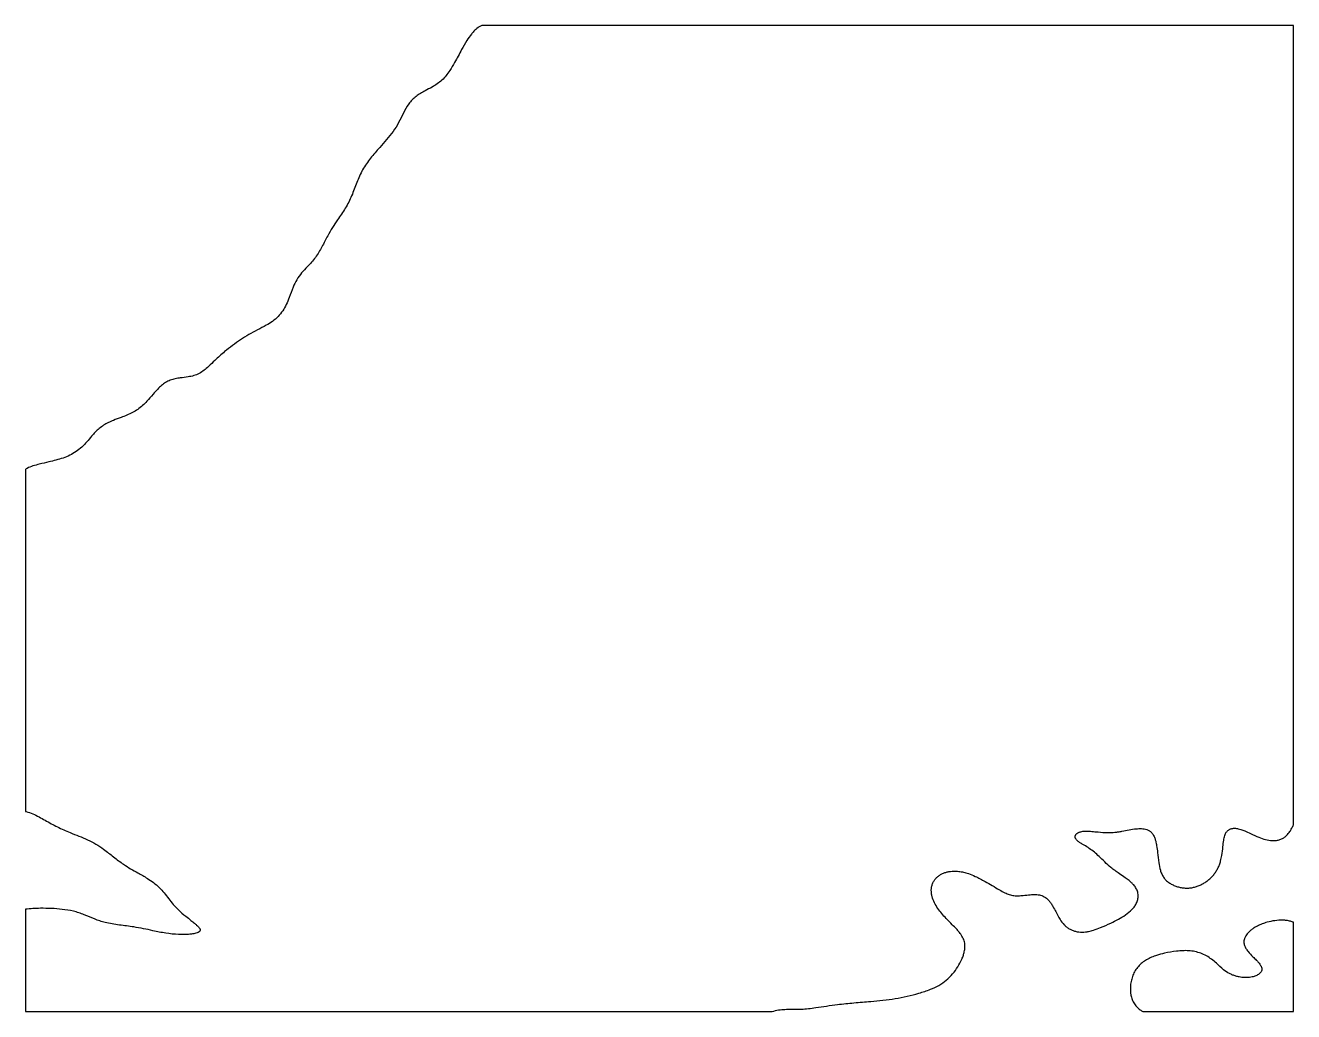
# Model space of a CAD drawing. Header units: millimetres. Extents: x 0 to 180, y -140 to 0.
import ezdxf

# ---------------------------------------------------------------- set-up
doc = ezdxf.new("R2010")
doc.units = ezdxf.units.MM
doc.layers.add('outline', color=7, linetype='Continuous')

msp = doc.modelspace()

# ---------------------------------------------------------------- linework, layer by layer
at = {"layer": 'outline'}
for p, q in [((180, 0), (64.78, 0)), ((180, -113.47), (180, 0)), ((0, -63.03), (0, -111.57)), ((0, -125.46), (0, -140)), ((180, -140), (180, -127.32)), ((0, -140), (106.01, -140)), ((158.6, -140), (180, -140))]:
    msp.add_line(p, q, dxfattribs=at)
for points, knots in [([(64.78, 0), (64.71, -0.03), (64.65, -0.06), (64.46, -0.16), (64.35, -0.24), (64.03, -0.47), (63.83, -0.65), (63.52, -0.98), (63.41, -1.12), (63.07, -1.54), (62.86, -1.85), (62.4, -2.58), (62.16, -3.01), (61.59, -4.06), (61.27, -4.67), (60.7, -5.67), (60.48, -6.05), (60.06, -6.67), (59.89, -6.91), (59.52, -7.35), (59.33, -7.57), (58.91, -7.96), (58.68, -8.14), (58.22, -8.47), (57.98, -8.62), (57.4, -8.95), (57.06, -9.12), (56.51, -9.41), (56.28, -9.53), (55.85, -9.78), (55.64, -9.92), (55.25, -10.23), (55.06, -10.39), (54.72, -10.75), (54.56, -10.95), (54.12, -11.56), (53.88, -12.01), (53.43, -12.9), (53.21, -13.35), (52.74, -14.22), (52.48, -14.65), (51.62, -15.86), (50.95, -16.6), (49.84, -17.84), (49.4, -18.34), (48.78, -19.12), (48.58, -19.38), (48.21, -19.93), (48.03, -20.21), (47.71, -20.79), (47.56, -21.09), (47.28, -21.7), (47.16, -22.01), (46.79, -22.95), (46.57, -23.57), (46.18, -24.49), (46.04, -24.79), (45.74, -25.38), (45.58, -25.67), (45.06, -26.51), (44.68, -27.05), (44.06, -27.97), (43.82, -28.33), (43.35, -29.09), (43.12, -29.47), (42.63, -30.38), (42.37, -30.91), (41.95, -31.69), (41.8, -31.95), (41.5, -32.45), (41.33, -32.7), (40.98, -33.17), (40.79, -33.4), (40.41, -33.84), (40.2, -34.06), (39.73, -34.56), (39.46, -34.85), (38.96, -35.45), (38.73, -35.77), (38.32, -36.45), (38.15, -36.8), (37.79, -37.65), (37.62, -38.15), (37.31, -38.97), (37.18, -39.3), (36.88, -39.93), (36.72, -40.23), (36.32, -40.81), (36.11, -41.08), (35.62, -41.58), (35.35, -41.81), (34.79, -42.22), (34.49, -42.4), (33.78, -42.8), (33.36, -43.01), (32.53, -43.44), (32.12, -43.66), (31.31, -44.13), (30.91, -44.38), (30.14, -44.9), (29.76, -45.17), (29.01, -45.73), (28.64, -46.01), (28.04, -46.51), (27.81, -46.72), (27.35, -47.14), (27.12, -47.35), (26.59, -47.85), (26.3, -48.14), (25.78, -48.61), (25.58, -48.79), (25.14, -49.13), (24.91, -49.28), (24.42, -49.54), (24.17, -49.64), (23.64, -49.8), (23.37, -49.85), (22.73, -49.96), (22.36, -50), (21.75, -50.08), (21.51, -50.12), (21.03, -50.22), (20.79, -50.29), (20.33, -50.46), (20.11, -50.57), (19.7, -50.82), (19.5, -50.97), (19.12, -51.29), (18.95, -51.46), (18.55, -51.87), (18.33, -52.12), (17.83, -52.71), (17.55, -53.04), (17.05, -53.58), (16.85, -53.79), (16.41, -54.17), (16.18, -54.36), (15.71, -54.69), (15.46, -54.84), (14.68, -55.24), (14.13, -55.45), (13.22, -55.79), (12.85, -55.92), (12.25, -56.17), (12.01, -56.28), (11.55, -56.51), (11.33, -56.63), (10.89, -56.91), (10.68, -57.07), (10.28, -57.39), (10.09, -57.57), (9.73, -57.94), (9.56, -58.13), (9.17, -58.59), (8.95, -58.85), (8.49, -59.38), (8.26, -59.63), (7.75, -60.1), (7.48, -60.32), (6.91, -60.7), (6.61, -60.87), (5.99, -61.17), (5.67, -61.3), (4.69, -61.64), (4.01, -61.81), (2.88, -62.08), (2.43, -62.18), (1.67, -62.37), (1.38, -62.44), (0.79, -62.63), (0.51, -62.74), (0.16, -62.93), (0.08, -62.98), (0, -63.03)], [0, 0, 0, 0, 0.226307, 0.226307, 0.626426, 0.626426, 1.428804, 1.428804, 1.967709, 1.967709, 3.064092, 3.064092, 4.562025, 4.562025, 6.64001, 6.64001, 7.987644, 7.987644, 8.862419, 8.862419, 9.727906, 9.727906, 10.583973, 10.583973, 11.43562, 11.43562, 12.573255, 12.573255, 13.327687, 13.327687, 14.07849, 14.07849, 14.82708, 14.82708, 15.577927, 15.577927, 17.087961, 17.087961, 18.578055, 18.578055, 20.066779, 20.066779, 23.05368, 23.05368, 25.052262, 25.052262, 26.045212, 26.045212, 27.037567, 27.037567, 28.043013, 28.043013, 29.046465, 29.046465, 31.047196, 31.047196, 32.03798, 32.03798, 33.029574, 33.029574, 35.009371, 35.009371, 36.337599, 36.337599, 37.667251, 37.667251, 39.446401, 39.446401, 40.328511, 40.328511, 41.211207, 41.211207, 42.097553, 42.097553, 42.983516, 42.983516, 44.167827, 44.167827, 45.344715, 45.344715, 46.524767, 46.524767, 48.106181, 48.106181, 49.158461, 49.158461, 50.204738, 50.204738, 51.248699, 51.248699, 52.293733, 52.293733, 53.344189, 53.344189, 54.749803, 54.749803, 56.148793, 56.148793, 57.547934, 57.547934, 58.948124, 58.948124, 60.348558, 60.348558, 61.283886, 61.283886, 62.219514, 62.219514, 63.468255, 63.468255, 64.298712, 64.298712, 65.122307, 65.122307, 65.945011, 65.945011, 66.773576, 66.773576, 67.884361, 67.884361, 68.623468, 68.623468, 69.35928, 69.35928, 70.09221, 70.09221, 70.828051, 70.828051, 71.566766, 71.566766, 72.553724, 72.553724, 73.870239, 73.870239, 74.746023, 74.746023, 75.620437, 75.620437, 76.495154, 76.495154, 78.247861, 78.247861, 79.417189, 79.417189, 80.195353, 80.195353, 80.971798, 80.971798, 81.74744, 81.74744, 82.519846, 82.519846, 83.292858, 83.292858, 84.332343, 84.332343, 85.36819, 85.36819, 86.400045, 86.400045, 87.434072, 87.434072, 88.471851, 88.471851, 90.558394, 90.558394, 91.953888, 91.953888, 92.881388, 92.881388, 93.798213, 93.798213, 94.075293, 94.075293, 94.075293, 94.075293]), ([(0, -111.57), (0.04, -111.58), (0.08, -111.59), (0.44, -111.68), (0.75, -111.79), (1.66, -112.18), (2.24, -112.51), (3.09, -113), (3.38, -113.16), (3.95, -113.48), (4.25, -113.63), (4.84, -113.92), (5.14, -114.06), (5.74, -114.33), (6.05, -114.46), (7.18, -114.92), (8.02, -115.23), (9.23, -115.79), (9.62, -115.99), (10.38, -116.44), (10.75, -116.69), (11.58, -117.29), (12.05, -117.67), (12.98, -118.4), (13.45, -118.75), (14.27, -119.31), (14.6, -119.52), (15.27, -119.92), (15.62, -120.11), (16.42, -120.56), (16.88, -120.81), (17.62, -121.27), (17.91, -121.47), (18.47, -121.9), (18.74, -122.12), (19.24, -122.61), (19.48, -122.87), (19.92, -123.41), (20.13, -123.69), (20.56, -124.24), (20.77, -124.52), (21.22, -125.06), (21.46, -125.31), (22.05, -125.87), (22.4, -126.17), (23.01, -126.66), (23.26, -126.85), (23.67, -127.17), (23.83, -127.3), (24.1, -127.52), (24.2, -127.61), (24.38, -127.77), (24.44, -127.83), (24.55, -127.94), (24.59, -127.99), (24.65, -128.07), (24.68, -128.1), (24.72, -128.16), (24.73, -128.18), (24.75, -128.22), (24.76, -128.24), (24.77, -128.27), (24.78, -128.29), (24.79, -128.32), (24.79, -128.33), (24.8, -128.35), (24.8, -128.37), (24.8, -128.39), (24.8, -128.4), (24.8, -128.43), (24.8, -128.44), (24.8, -128.46), (24.8, -128.47), (24.79, -128.5), (24.78, -128.51), (24.78, -128.53), (24.77, -128.54), (24.76, -128.56), (24.75, -128.57), (24.73, -128.6), (24.71, -128.62), (24.68, -128.65), (24.67, -128.66), (24.64, -128.68), (24.63, -128.7), (24.58, -128.72), (24.56, -128.74), (24.48, -128.78), (24.43, -128.8), (24.27, -128.86), (24.16, -128.89), (23.89, -128.95), (23.74, -128.97), (23.28, -129.03), (22.98, -129.05), (22.37, -129.07), (22.06, -129.06), (21.14, -129.02), (20.52, -128.96), (19.31, -128.77), (18.71, -128.64), (17.66, -128.41), (17.21, -128.31), (16.31, -128.14), (15.85, -128.05), (14.72, -127.87), (14.03, -127.8), (12.66, -127.62), (11.98, -127.51), (11.05, -127.28), (10.8, -127.21), (10.3, -127.04), (10.06, -126.95), (9.32, -126.65), (8.84, -126.43), (8.1, -126.14), (7.85, -126.05), (7.34, -125.88), (7.08, -125.81), (6.29, -125.63), (5.76, -125.54), (4.71, -125.42), (4.2, -125.38), (3.18, -125.34), (2.67, -125.33), (1.79, -125.34), (1.43, -125.35), (0.71, -125.39), (0.36, -125.42), (0, -125.46)], [0, 0, 0, 0, 0.002213, 0.002213, 0.019895, 0.019895, 0.055336, 0.055336, 0.072928, 0.072928, 0.090603, 0.090603, 0.108344, 0.108344, 0.12612, 0.12612, 0.173943, 0.173943, 0.197694, 0.197694, 0.221319, 0.221319, 0.253124, 0.253124, 0.284929, 0.284929, 0.305988, 0.305988, 0.32711, 0.32711, 0.355309, 0.355309, 0.374095, 0.374095, 0.392858, 0.392858, 0.411678, 0.411678, 0.430426, 0.430426, 0.449159, 0.449159, 0.467841, 0.467841, 0.492929, 0.492929, 0.509678, 0.509678, 0.520842, 0.520842, 0.528278, 0.528278, 0.533232, 0.533232, 0.536531, 0.536531, 0.538729, 0.538729, 0.540195, 0.540195, 0.541174, 0.541174, 0.54215, 0.54215, 0.542802, 0.542802, 0.543454, 0.543454, 0.544105, 0.544105, 0.544755, 0.544755, 0.545405, 0.545405, 0.546056, 0.546056, 0.546707, 0.546707, 0.547358, 0.547358, 0.548654, 0.548654, 0.549524, 0.549524, 0.550684, 0.550684, 0.55223, 0.55223, 0.555317, 0.555317, 0.561492, 0.561492, 0.56974, 0.56974, 0.586193, 0.586193, 0.602653, 0.602653, 0.635672, 0.635672, 0.668628, 0.668628, 0.693354, 0.693354, 0.717958, 0.717958, 0.755017, 0.755017, 0.792074, 0.792074, 0.806167, 0.806167, 0.820308, 0.820308, 0.848641, 0.848641, 0.863049, 0.863049, 0.877479, 0.877479, 0.906338, 0.906338, 0.933987, 0.933987, 0.961348, 0.961348, 0.980809, 0.980809, 1, 1, 1, 1]), ([(106.01, -140), (106.3, -139.89), (106.59, -139.82), (107.19, -139.71), (107.5, -139.69), (108.11, -139.66), (108.42, -139.66), (109.19, -139.66), (109.65, -139.67), (110.8, -139.62), (111.48, -139.53), (112.68, -139.36), (113.2, -139.28), (114.23, -139.13), (114.75, -139.05), (116.04, -138.9), (116.82, -138.82), (118.4, -138.68), (119.19, -138.62), (120.56, -138.5), (121.14, -138.45), (122.29, -138.32), (122.87, -138.24), (124.02, -138.05), (124.59, -137.94), (125.71, -137.68), (126.26, -137.54), (127.37, -137.22), (127.92, -137.04), (128.87, -136.67), (129.27, -136.49), (130.03, -136.06), (130.38, -135.82), (131.03, -135.27), (131.33, -134.96), (131.88, -134.32), (132.12, -133.98), (132.56, -133.28), (132.75, -132.92), (132.99, -132.36), (133.07, -132.16), (133.18, -131.81), (133.23, -131.66), (133.31, -131.28), (133.35, -131.06), (133.36, -130.71), (133.35, -130.59), (133.33, -130.35), (133.31, -130.23), (133.25, -129.99), (133.22, -129.88), (133.13, -129.65), (133.07, -129.54), (132.96, -129.32), (132.9, -129.22), (132.73, -128.96), (132.62, -128.82), (132.38, -128.53), (132.26, -128.39), (131.95, -128.06), (131.75, -127.86), (131.26, -127.37), (130.97, -127.08), (130.26, -126.32), (129.86, -125.85), (129.33, -125.09), (129.17, -124.82), (128.9, -124.26), (128.78, -123.97), (128.66, -123.52), (128.63, -123.37), (128.59, -123.06), (128.58, -122.91), (128.58, -122.6), (128.6, -122.44), (128.65, -122.14), (128.7, -121.99), (128.81, -121.7), (128.88, -121.56), (129.04, -121.3), (129.14, -121.18), (129.35, -120.95), (129.46, -120.85), (129.71, -120.66), (129.84, -120.57), (130.11, -120.43), (130.25, -120.36), (130.55, -120.26), (130.7, -120.21), (131, -120.14), (131.15, -120.11), (131.46, -120.08), (131.62, -120.07), (132.01, -120.06), (132.24, -120.07), (132.7, -120.12), (132.93, -120.16), (133.39, -120.27), (133.61, -120.34), (134.17, -120.52), (134.49, -120.65), (135.29, -121.01), (135.75, -121.25), (136.55, -121.7), (136.89, -121.9), (137.57, -122.3), (137.9, -122.51), (138.5, -122.86), (138.76, -123), (139.23, -123.22), (139.43, -123.31), (139.85, -123.45), (140.07, -123.5), (140.51, -123.55), (140.73, -123.56), (141.17, -123.55), (141.39, -123.53), (141.95, -123.47), (142.28, -123.43), (142.86, -123.38), (143.11, -123.36), (143.48, -123.37), (143.61, -123.38), (143.85, -123.42), (143.98, -123.44), (144.21, -123.51), (144.33, -123.55), (144.56, -123.66), (144.66, -123.72), (144.87, -123.86), (144.96, -123.94), (145.15, -124.11), (145.23, -124.2), (145.39, -124.39), (145.47, -124.49), (145.65, -124.75), (145.74, -124.9), (145.98, -125.31), (146.11, -125.56), (146.43, -126.18), (146.62, -126.56), (147.02, -127.18), (147.21, -127.43), (147.53, -127.77), (147.65, -127.88), (147.9, -128.07), (148.03, -128.16), (148.3, -128.32), (148.44, -128.39), (148.73, -128.51), (148.88, -128.56), (149.18, -128.64), (149.34, -128.67), (149.65, -128.7), (149.81, -128.71), (150.12, -128.71), (150.28, -128.7), (150.6, -128.66), (150.75, -128.64), (151.14, -128.56), (151.37, -128.49), (151.93, -128.32), (152.27, -128.2), (153.09, -127.87), (153.58, -127.66), (154.42, -127.26), (154.78, -127.08), (155.47, -126.7), (155.81, -126.49), (156.47, -126.03), (156.78, -125.79), (157.19, -125.36), (157.32, -125.21), (157.5, -124.96), (157.55, -124.88), (157.65, -124.71), (157.69, -124.62), (157.77, -124.43), (157.81, -124.34), (157.86, -124.15), (157.88, -124.05), (157.92, -123.85), (157.93, -123.75), (157.93, -123.55), (157.93, -123.45), (157.91, -123.25), (157.89, -123.16), (157.84, -122.96), (157.81, -122.87), (157.74, -122.68), (157.7, -122.59), (157.6, -122.42), (157.55, -122.33), (157.43, -122.17), (157.37, -122.09), (157.2, -121.9), (157.1, -121.8), (156.88, -121.59), (156.76, -121.5), (156.47, -121.26), (156.29, -121.13), (155.83, -120.8), (155.55, -120.61), (155.06, -120.28), (154.85, -120.14), (154.45, -119.83), (154.25, -119.68), (153.76, -119.27), (153.48, -119.02), (152.93, -118.49), (152.66, -118.23), (152.17, -117.76), (151.95, -117.56), (151.49, -117.18), (151.25, -117.01), (150.76, -116.68), (150.51, -116.52), (150.12, -116.3), (150, -116.23), (149.74, -116.08), (149.62, -116), (149.44, -115.87), (149.38, -115.82), (149.29, -115.74), (149.25, -115.7), (149.18, -115.63), (149.15, -115.58), (149.09, -115.5), (149.06, -115.45), (149.03, -115.38), (149.02, -115.35), (149.01, -115.3), (149, -115.27), (148.99, -115.22), (148.99, -115.2), (148.99, -115.14), (148.99, -115.12), (149, -115.06), (149.01, -115.04), (149.03, -114.99), (149.04, -114.96), (149.06, -114.92), (149.07, -114.89), (149.1, -114.85), (149.12, -114.83), (149.16, -114.79), (149.17, -114.77), (149.21, -114.73), (149.23, -114.72), (149.29, -114.67), (149.32, -114.65), (149.39, -114.61), (149.42, -114.59), (149.51, -114.55), (149.57, -114.53), (149.68, -114.49), (149.74, -114.47), (149.89, -114.44), (149.97, -114.42), (150.15, -114.39), (150.24, -114.39), (150.47, -114.37), (150.6, -114.37), (150.94, -114.38), (151.14, -114.39), (151.65, -114.44), (151.95, -114.47), (152.71, -114.54), (153.16, -114.57), (153.96, -114.58), (154.29, -114.57), (154.8, -114.52), (154.97, -114.5), (155.3, -114.45), (155.47, -114.42), (156.31, -114.26), (156.98, -114.11), (157.91, -114.02), (158.17, -114.01), (158.55, -114.03), (158.68, -114.04), (158.93, -114.09), (159.06, -114.12), (159.24, -114.18), (159.29, -114.21), (159.41, -114.26), (159.47, -114.29), (159.57, -114.36), (159.63, -114.4), (159.73, -114.48), (159.77, -114.52), (159.86, -114.61), (159.9, -114.66), (159.98, -114.76), (160.02, -114.82), (160.11, -114.95), (160.15, -115.04), (160.23, -115.21), (160.27, -115.3), (160.35, -115.52), (160.39, -115.66), (160.48, -116.01), (160.52, -116.22), (160.61, -116.76), (160.65, -117.08), (160.74, -117.89), (160.79, -118.38), (160.92, -119.22), (160.98, -119.58), (161.14, -120.1), (161.2, -120.28), (161.35, -120.61), (161.43, -120.77), (161.64, -121.07), (161.75, -121.21), (162.01, -121.46), (162.15, -121.58), (162.44, -121.79), (162.6, -121.88), (162.92, -122.04), (163.09, -122.12), (163.43, -122.24), (163.61, -122.29), (163.96, -122.38), (164.14, -122.41), (164.5, -122.45), (164.68, -122.47), (165.05, -122.46), (165.23, -122.45), (165.59, -122.4), (165.76, -122.36), (166.12, -122.27), (166.29, -122.21), (166.63, -122.08), (166.8, -122.01), (167.12, -121.84), (167.28, -121.75), (167.59, -121.55), (167.73, -121.44), (168.02, -121.22), (168.16, -121.09), (168.42, -120.84), (168.54, -120.7), (168.77, -120.42), (168.88, -120.28), (169.08, -119.97), (169.17, -119.81), (169.33, -119.48), (169.4, -119.32), (169.53, -118.98), (169.59, -118.8), (169.71, -118.36), (169.77, -118.09), (169.88, -117.42), (169.93, -117.01), (170, -116.29), (170.03, -115.99), (170.11, -115.45), (170.15, -115.23), (170.26, -114.9), (170.3, -114.79), (170.38, -114.64), (170.41, -114.59), (170.48, -114.49), (170.51, -114.45), (170.59, -114.36), (170.63, -114.32), (170.71, -114.24), (170.76, -114.21), (170.86, -114.15), (170.91, -114.12), (171.01, -114.07), (171.07, -114.05), (171.18, -114.02), (171.23, -114), (171.35, -113.98), (171.4, -113.98), (171.52, -113.97), (171.58, -113.97), (171.72, -113.97), (171.81, -113.98), (171.98, -114), (172.06, -114.01), (172.28, -114.06), (172.4, -114.09), (172.71, -114.19), (172.89, -114.26), (173.34, -114.45), (173.61, -114.57), (174.27, -114.89), (174.67, -115.09), (175.38, -115.37), (175.69, -115.48), (176.32, -115.64), (176.64, -115.69), (177.13, -115.72), (177.3, -115.72), (177.62, -115.69), (177.78, -115.66), (178.02, -115.6), (178.1, -115.57), (178.25, -115.51), (178.33, -115.48), (178.47, -115.4), (178.55, -115.36), (178.68, -115.27), (178.75, -115.22), (178.88, -115.12), (178.94, -115.07), (179.08, -114.92), (179.16, -114.83), (179.32, -114.64), (179.39, -114.53), (179.56, -114.28), (179.65, -114.12), (179.83, -113.79), (179.91, -113.63), (180, -113.47)], [0, 0, 0, 0, 0.006839, 0.006839, 0.013736, 0.013736, 0.020667, 0.020667, 0.031072, 0.031072, 0.046649, 0.046649, 0.05839, 0.05839, 0.070169, 0.070169, 0.087851, 0.087851, 0.105797, 0.105797, 0.118887, 0.118887, 0.13203, 0.13203, 0.14509, 0.14509, 0.157969, 0.157969, 0.171108, 0.171108, 0.180944, 0.180944, 0.190664, 0.190664, 0.200241, 0.200241, 0.209646, 0.209646, 0.218834, 0.218834, 0.223543, 0.223543, 0.227101, 0.227101, 0.232292, 0.232292, 0.234994, 0.234994, 0.237717, 0.237717, 0.240466, 0.240466, 0.243224, 0.243224, 0.245989, 0.245989, 0.250131, 0.250131, 0.254288, 0.254288, 0.260524, 0.260524, 0.269874, 0.269874, 0.283832, 0.283832, 0.290853, 0.290853, 0.297849, 0.297849, 0.301362, 0.301362, 0.304866, 0.304866, 0.308361, 0.308361, 0.311849, 0.311849, 0.315334, 0.315334, 0.318821, 0.318821, 0.322314, 0.322314, 0.325813, 0.325813, 0.32932, 0.32932, 0.332833, 0.332833, 0.336349, 0.336349, 0.339865, 0.339865, 0.345124, 0.345124, 0.350386, 0.350386, 0.355651, 0.355651, 0.363532, 0.363532, 0.375331, 0.375331, 0.384234, 0.384234, 0.393119, 0.393119, 0.399801, 0.399801, 0.4048, 0.4048, 0.409773, 0.409773, 0.414765, 0.414765, 0.41978, 0.41978, 0.42732, 0.42732, 0.432946, 0.432946, 0.435759, 0.435759, 0.438564, 0.438564, 0.441362, 0.441362, 0.444158, 0.444158, 0.446956, 0.446956, 0.449762, 0.449762, 0.452574, 0.452574, 0.456787, 0.456787, 0.463114, 0.463114, 0.472624, 0.472624, 0.479705, 0.479705, 0.483262, 0.483262, 0.486812, 0.486812, 0.49036, 0.49036, 0.493909, 0.493909, 0.497459, 0.497459, 0.50101, 0.50101, 0.504565, 0.504565, 0.508126, 0.508126, 0.513465, 0.513465, 0.521475, 0.521475, 0.5335, 0.5335, 0.542467, 0.542467, 0.551438, 0.551438, 0.560403, 0.560403, 0.564898, 0.564898, 0.567153, 0.567153, 0.569407, 0.569407, 0.57166, 0.57166, 0.573913, 0.573913, 0.576165, 0.576165, 0.578415, 0.578415, 0.580663, 0.580663, 0.582911, 0.582911, 0.58516, 0.58516, 0.587411, 0.587411, 0.589665, 0.589665, 0.593043, 0.593043, 0.596427, 0.596427, 0.601505, 0.601505, 0.60913, 0.60913, 0.614836, 0.614836, 0.620538, 0.620538, 0.629116, 0.629116, 0.637682, 0.637682, 0.644382, 0.644382, 0.651084, 0.651084, 0.657739, 0.657739, 0.661067, 0.661067, 0.6644, 0.6644, 0.666005, 0.666005, 0.667209, 0.667209, 0.668409, 0.668409, 0.669603, 0.669603, 0.670203, 0.670203, 0.670803, 0.670803, 0.671402, 0.671402, 0.672001, 0.672001, 0.6726, 0.6726, 0.673199, 0.673199, 0.673798, 0.673798, 0.674399, 0.674399, 0.675, 0.675, 0.675602, 0.675602, 0.676502, 0.676502, 0.677405, 0.677405, 0.678756, 0.678756, 0.680109, 0.680109, 0.682138, 0.682138, 0.684169, 0.684169, 0.687216, 0.687216, 0.691789, 0.691789, 0.698658, 0.698658, 0.708941, 0.708941, 0.716561, 0.716561, 0.720376, 0.720376, 0.724192, 0.724192, 0.739646, 0.739646, 0.745408, 0.745408, 0.748294, 0.748294, 0.751168, 0.751168, 0.752613, 0.752613, 0.754057, 0.754057, 0.7555, 0.7555, 0.756943, 0.756943, 0.758386, 0.758386, 0.759831, 0.759831, 0.761994, 0.761994, 0.764162, 0.764162, 0.767412, 0.767412, 0.772291, 0.772291, 0.779624, 0.779624, 0.790641, 0.790641, 0.798867, 0.798867, 0.802976, 0.802976, 0.807065, 0.807065, 0.811143, 0.811143, 0.815227, 0.815227, 0.819321, 0.819321, 0.823423, 0.823423, 0.827528, 0.827528, 0.831632, 0.831632, 0.835731, 0.835731, 0.839826, 0.839826, 0.843929, 0.843929, 0.848037, 0.848037, 0.85215, 0.85215, 0.856265, 0.856265, 0.860382, 0.860382, 0.864499, 0.864499, 0.868615, 0.868615, 0.872729, 0.872729, 0.876838, 0.876838, 0.880952, 0.880952, 0.885068, 0.885068, 0.891239, 0.891239, 0.90051, 0.90051, 0.907472, 0.907472, 0.912666, 0.912666, 0.91526, 0.91526, 0.916562, 0.916562, 0.917862, 0.917862, 0.919161, 0.919161, 0.920459, 0.920459, 0.921757, 0.921757, 0.923057, 0.923057, 0.924357, 0.924357, 0.92566, 0.92566, 0.926963, 0.926963, 0.928917, 0.928917, 0.930873, 0.930873, 0.933806, 0.933806, 0.938206, 0.938206, 0.94482, 0.94482, 0.954739, 0.954739, 0.96214, 0.96214, 0.969487, 0.969487, 0.973182, 0.973182, 0.976864, 0.976864, 0.978717, 0.978717, 0.980569, 0.980569, 0.982421, 0.982421, 0.984273, 0.984273, 0.986126, 0.986126, 0.988901, 0.988901, 0.991682, 0.991682, 0.995857, 0.995857, 1, 1, 1, 1]), ([(180, -127.32), (179.86, -127.26), (179.71, -127.21), (179.38, -127.12), (179.19, -127.09), (178.82, -127.04), (178.64, -127.03), (178.08, -127.02), (177.71, -127.04), (176.97, -127.14), (176.6, -127.22), (176, -127.38), (175.76, -127.46), (175.3, -127.63), (175.07, -127.73), (174.7, -127.92), (174.56, -128), (174.28, -128.18), (174.14, -128.28), (173.88, -128.48), (173.76, -128.59), (173.56, -128.79), (173.49, -128.87), (173.35, -129.04), (173.28, -129.13), (173.19, -129.29), (173.15, -129.35), (173.08, -129.49), (173.05, -129.55), (173.01, -129.67), (173, -129.72), (172.97, -129.81), (172.96, -129.86), (172.94, -129.96), (172.94, -130), (172.93, -130.1), (172.93, -130.15), (172.94, -130.25), (172.95, -130.3), (172.97, -130.44), (173, -130.53), (173.05, -130.69), (173.08, -130.75), (173.14, -130.88), (173.19, -130.96), (173.32, -131.18), (173.42, -131.32), (173.74, -131.71), (173.97, -131.96), (174.37, -132.36), (174.54, -132.51), (174.8, -132.79), (174.91, -132.9), (175.08, -133.09), (175.14, -133.17), (175.24, -133.31), (175.28, -133.37), (175.34, -133.47), (175.36, -133.51), (175.4, -133.59), (175.42, -133.63), (175.45, -133.72), (175.46, -133.76), (175.48, -133.85), (175.49, -133.89), (175.49, -133.98), (175.49, -134.03), (175.47, -134.12), (175.46, -134.16), (175.43, -134.25), (175.41, -134.29), (175.37, -134.37), (175.34, -134.41), (175.28, -134.48), (175.25, -134.51), (175.19, -134.58), (175.15, -134.61), (175.05, -134.69), (174.97, -134.74), (174.81, -134.83), (174.72, -134.87), (174.47, -134.98), (174.29, -135.03), (173.99, -135.1), (173.87, -135.12), (173.51, -135.16), (173.26, -135.17), (172.77, -135.15), (172.52, -135.12), (172.12, -135.05), (171.96, -135.01), (171.65, -134.92), (171.49, -134.86), (171.19, -134.74), (171.04, -134.67), (170.6, -134.44), (170.32, -134.25), (169.7, -133.77), (169.38, -133.45), (168.82, -132.94), (168.59, -132.75), (168.12, -132.39), (167.88, -132.22), (167.36, -131.94), (167.1, -131.82), (166.55, -131.62), (166.27, -131.54), (165.7, -131.42), (165.41, -131.38), (164.83, -131.34), (164.55, -131.34), (163.97, -131.37), (163.68, -131.39), (162.82, -131.49), (162.24, -131.59), (161.3, -131.8), (160.93, -131.9), (160.31, -132.1), (160.07, -132.19), (159.59, -132.39), (159.36, -132.5), (158.92, -132.75), (158.71, -132.89), (158.31, -133.21), (158.13, -133.38), (157.79, -133.76), (157.65, -133.96), (157.39, -134.39), (157.28, -134.61), (157.1, -135.07), (157.03, -135.31), (156.91, -135.79), (156.87, -136.03), (156.83, -136.45), (156.83, -136.61), (156.83, -136.95), (156.83, -137.12), (156.87, -137.45), (156.89, -137.62), (156.96, -137.9), (156.99, -138.01), (157.06, -138.22), (157.1, -138.33), (157.19, -138.54), (157.25, -138.64), (157.36, -138.83), (157.43, -138.93), (157.56, -139.11), (157.64, -139.2), (157.87, -139.45), (158.04, -139.6), (158.34, -139.83), (158.47, -139.92), (158.6, -140)], [0, 0, 0, 0, 0.011649, 0.011649, 0.025562, 0.025562, 0.039508, 0.039508, 0.067281, 0.067281, 0.095117, 0.095117, 0.113736, 0.113736, 0.132333, 0.132333, 0.14475, 0.14475, 0.157148, 0.157148, 0.169516, 0.169516, 0.177776, 0.177776, 0.186018, 0.186018, 0.191523, 0.191523, 0.197019, 0.197019, 0.200691, 0.200691, 0.20436, 0.20436, 0.208023, 0.208023, 0.211682, 0.211682, 0.215337, 0.215337, 0.222539, 0.222539, 0.227395, 0.227395, 0.233847, 0.233847, 0.246587, 0.246587, 0.271777, 0.271777, 0.28888, 0.28888, 0.300335, 0.300335, 0.307989, 0.307989, 0.313103, 0.313103, 0.316523, 0.316523, 0.319934, 0.319934, 0.323333, 0.323333, 0.326719, 0.326719, 0.3301, 0.3301, 0.333485, 0.333485, 0.336884, 0.336884, 0.340298, 0.340298, 0.343724, 0.343724, 0.34716, 0.34716, 0.354004, 0.354004, 0.360879, 0.360879, 0.37459, 0.37459, 0.383786, 0.383786, 0.402116, 0.402116, 0.420468, 0.420468, 0.432742, 0.432742, 0.445027, 0.445027, 0.457331, 0.457331, 0.482115, 0.482115, 0.516082, 0.516082, 0.538357, 0.538357, 0.560358, 0.560358, 0.582163, 0.582163, 0.60388, 0.60388, 0.625556, 0.625556, 0.647038, 0.647038, 0.668638, 0.668638, 0.711972, 0.711972, 0.740908, 0.740908, 0.760195, 0.760195, 0.779378, 0.779378, 0.798389, 0.798389, 0.817179, 0.817179, 0.83578, 0.83578, 0.854283, 0.854283, 0.872767, 0.872767, 0.891269, 0.891269, 0.90383, 0.90383, 0.916403, 0.916403, 0.928991, 0.928991, 0.937479, 0.937479, 0.945978, 0.945978, 0.954491, 0.954491, 0.963021, 0.963021, 0.971571, 0.971571, 0.988555, 0.988555, 1, 1, 1, 1])]:
    msp.add_open_spline(points, degree=3, knots=knots, dxfattribs=at)

doc.saveas('drawing.dxf')
